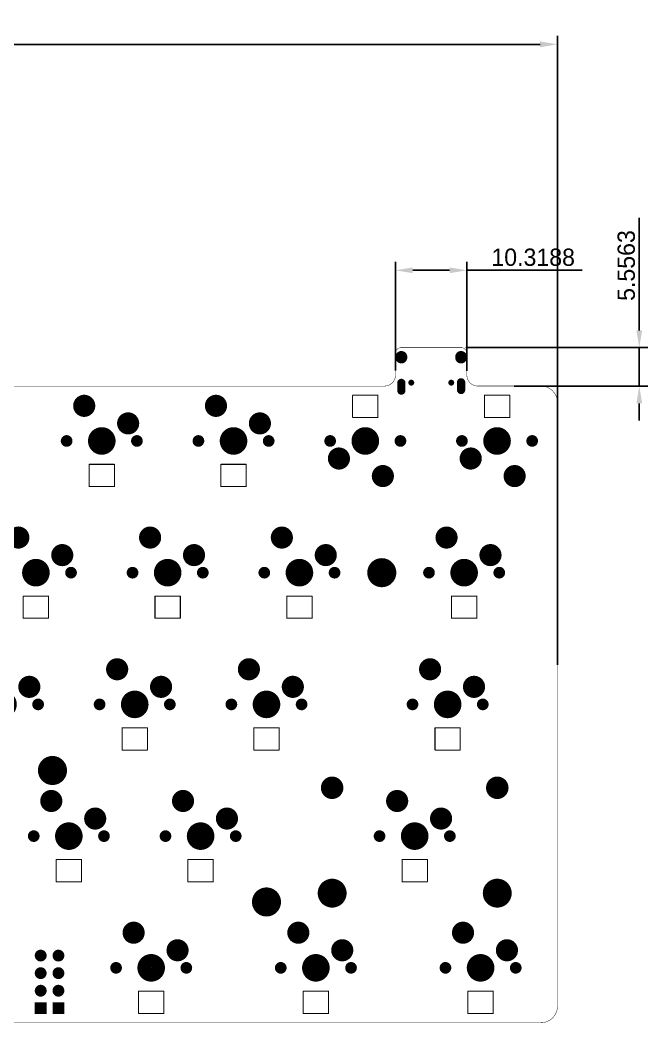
# Model space of a CAD drawing. Extents: x 590 to 906, y 793 to 938.
# Drawn here: x 815.4 to 906.1, y 793.4 to 938.5 of the extents above; entities that cross this region are included whole.
import ezdxf

# ---------------------------------------------------------------- set-up
doc = ezdxf.new("R2010")
doc.units = 0
doc.header["$MEASUREMENT"] = 0
doc.layers.get('0').update_dxf_attribs({"linetype": 'CONTINUOUS'})
doc.layers.get('Defpoints').update_dxf_attribs({"linetype": 'CONTINUOUS'})
for name, color, linetype in [('BOTTOMSOLDER', 6, 'CONTINUOUS'), ('KEEPOUTLAYER', 6, 'CONTINUOUS'), ('PADHOLELAYER', 156, 'CONTINUOUS')]:
    doc.layers.add(name, color=color, linetype=linetype)
doc.dimstyles.new('ISO-25', dxfattribs={"dimtxt": 2.5, "dimasz": 2.5, "dimexe": 1.25, "dimexo": 0.625, "dimtad": 1, "dimdec": 4, "dimdsep": 46, "dimtxsty": 'Standard', "dimcen": 2.5, "dimadec": 0, "dimazin": 0, "dimtfac": 1, "dimtdec": 4, "dimtmove": 2, "dimatfit": 3, "dimfxl": 1, "dimtolj": 1, "dimarcsym": 0})

# ---------------------------------------------------------------- blocks, each defined once
blk = doc.blocks.new('TYPE_C_2_33')
at = {"layer": 'BOTTOMSOLDER'}
for points, const_width in [([(-4.32, 1.6), (-4.32, 1.5)], 1.7), ([(4.32, 1.6), (4.32, 1.5)], 1.7), ([(-4.32, -2.17), (-4.32, -3.27)], 1.2), ([(4.32, -2.08), (4.32, -3.18)], 1.2)]:
    blk.add_lwpolyline(points, dxfattribs=dict(at, const_width=const_width))
for points, const_width in [([(-4.74, 1.6, 1), (-3.89, 1.6, 1)], 0.852), ([(-4.74, 1.5, 1), (-3.89, 1.5, 1)], 0.852), ([(3.89, 1.6, 1), (4.74, 1.6, 1)], 0.852), ([(3.89, 1.5, 1), (4.74, 1.5, 1)], 0.852), ([(-4.62, -2.17, 1), (-4.02, -2.17, 1)], 0.602), ([(-4.62, -3.27, 1), (-4.02, -3.27, 1)], 0.602), ([(-3.1, -2.13, 1), (-2.67, -2.13, 1)], 0.427), ([(2.68, -2.13, 1), (3.11, -2.13, 1)], 0.427), ([(4.02, -2.08, 1), (4.62, -2.08, 1)], 0.602), ([(4.02, -3.18, 1), (4.62, -3.18, 1)], 0.602)]:
    blk.add_lwpolyline(points, format="xyb", close=True, dxfattribs=dict(at, const_width=const_width))
at = {"layer": 'PADHOLELAYER'}
for points, const_width in [([(-4.54, 1.33), (-4.54, 1.78, -1), (-4.09, 1.78), (-4.09, 1.33, -1)], 0.15), ([(4.09, 1.33), (4.09, 1.78, -1), (4.54, 1.78), (4.54, 1.33, -1)], 0.15), ([(-4.54, -3.19), (-4.54, -2.24, -1), (-4.09, -2.24), (-4.09, -3.19, -1)], 0.15), ([(-3.05, -2.13, 1), (-2.72, -2.13, 1)], 0.325), ([(2.73, -2.13, 1), (3.06, -2.13, 1)], 0.325), ([(4.09, -3.1), (4.09, -2.15, -1), (4.54, -2.15), (4.54, -3.1, -1)], 0.15)]:
    blk.add_lwpolyline(points, format="xyb", close=True, dxfattribs=dict(at, const_width=const_width))
blk = doc.blocks.new('____45')
at = {"layer": 'BOTTOMSOLDER'}
for points, const_width in [([(-3.34, 5.08, 1), (-1.74, 5.08, 1)], 1.6), ([(3.01, 2.54, 1), (4.61, 2.54, 1)], 1.6), ([(-1, 0, 1), (1, 0, 1)], 1.99), ([(-5.5, 0, 1), (-4.66, 0, 1)], 0.85), ([(4.66, 0, 1), (5.5, 0, 1)], 0.85)]:
    blk.add_lwpolyline(points, format="xyb", close=True, dxfattribs=dict(at, const_width=const_width))
at = {"layer": 'PADHOLELAYER'}
for points, const_width in [([(-3.29, 5.08, 1), (-1.79, 5.08, 1)], 1.5), ([(3.06, 2.54, 1), (4.56, 2.54, 1)], 1.5), ([(-1, 0, 1), (1, 0, 1)], 1.99), ([(-5.5, 0, 1), (-4.66, 0, 1)], 0.85), ([(4.66, 0, 1), (5.5, 0, 1)], 0.85)]:
    blk.add_lwpolyline(points, format="xyb", close=True, dxfattribs=dict(at, const_width=const_width))
blk = doc.blocks.new('____46')
at = {"layer": 'BOTTOMSOLDER'}
for points, const_width in [([(-3.34, 5.08, 1), (-1.74, 5.08, 1)], 1.6), ([(3.01, 2.54, 1), (4.61, 2.54, 1)], 1.6), ([(-1, 0, 1), (1, 0, 1)], 1.99), ([(-5.5, 0, 1), (-4.66, 0, 1)], 0.85), ([(4.66, 0, 1), (5.5, 0, 1)], 0.85)]:
    blk.add_lwpolyline(points, format="xyb", close=True, dxfattribs=dict(at, const_width=const_width))
at = {"layer": 'PADHOLELAYER'}
for points, const_width in [([(-3.29, 5.08, 1), (-1.79, 5.08, 1)], 1.5), ([(3.06, 2.54, 1), (4.56, 2.54, 1)], 1.5), ([(-1, 0, 1), (1, 0, 1)], 1.99), ([(-5.5, 0, 1), (-4.66, 0, 1)], 0.85), ([(4.66, 0, 1), (5.5, 0, 1)], 0.85)]:
    blk.add_lwpolyline(points, format="xyb", close=True, dxfattribs=dict(at, const_width=const_width))
blk = doc.blocks.new('____47')
at = {"layer": 'BOTTOMSOLDER'}
for points, const_width in [([(-3.34, 5.08, 1), (-1.74, 5.08, 1)], 1.6), ([(3.01, 2.54, 1), (4.61, 2.54, 1)], 1.6), ([(-1, 0, 1), (1, 0, 1)], 1.99), ([(-5.5, 0, 1), (-4.66, 0, 1)], 0.85), ([(4.66, 0, 1), (5.5, 0, 1)], 0.85)]:
    blk.add_lwpolyline(points, format="xyb", close=True, dxfattribs=dict(at, const_width=const_width))
at = {"layer": 'PADHOLELAYER'}
for points, const_width in [([(-3.29, 5.08, 1), (-1.79, 5.08, 1)], 1.5), ([(3.06, 2.54, 1), (4.56, 2.54, 1)], 1.5), ([(-1, 0, 1), (1, 0, 1)], 1.99), ([(-5.5, 0, 1), (-4.66, 0, 1)], 0.85), ([(4.66, 0, 1), (5.5, 0, 1)], 0.85)]:
    blk.add_lwpolyline(points, format="xyb", close=True, dxfattribs=dict(at, const_width=const_width))
blk = doc.blocks.new('____58')
at = {"layer": 'BOTTOMSOLDER'}
for points, const_width in [([(-3.34, 5.08, 1), (-1.74, 5.08, 1)], 1.6), ([(3.01, 2.54, 1), (4.61, 2.54, 1)], 1.6), ([(-1, 0, 1), (1, 0, 1)], 1.99), ([(-5.5, 0, 1), (-4.66, 0, 1)], 0.85), ([(4.66, 0, 1), (5.5, 0, 1)], 0.85)]:
    blk.add_lwpolyline(points, format="xyb", close=True, dxfattribs=dict(at, const_width=const_width))
at = {"layer": 'PADHOLELAYER'}
for points, const_width in [([(-3.29, 5.08, 1), (-1.79, 5.08, 1)], 1.5), ([(3.06, 2.54, 1), (4.56, 2.54, 1)], 1.5), ([(-1, 0, 1), (1, 0, 1)], 1.99), ([(-5.5, 0, 1), (-4.66, 0, 1)], 0.85), ([(4.66, 0, 1), (5.5, 0, 1)], 0.85)]:
    blk.add_lwpolyline(points, format="xyb", close=True, dxfattribs=dict(at, const_width=const_width))
blk = doc.blocks.new('____61')
at = {"layer": 'BOTTOMSOLDER'}
for points, const_width in [([(-3.34, 5.08, 1), (-1.74, 5.08, 1)], 1.6), ([(3.01, 2.54, 1), (4.61, 2.54, 1)], 1.6), ([(-1, 0, 1), (1, 0, 1)], 1.99), ([(-5.5, 0, 1), (-4.66, 0, 1)], 0.85), ([(4.66, 0, 1), (5.5, 0, 1)], 0.85)]:
    blk.add_lwpolyline(points, format="xyb", close=True, dxfattribs=dict(at, const_width=const_width))
at = {"layer": 'PADHOLELAYER'}
for points, const_width in [([(-3.29, 5.08, 1), (-1.79, 5.08, 1)], 1.5), ([(3.06, 2.54, 1), (4.56, 2.54, 1)], 1.5), ([(-1, 0, 1), (1, 0, 1)], 1.99), ([(-5.5, 0, 1), (-4.66, 0, 1)], 0.85), ([(4.66, 0, 1), (5.5, 0, 1)], 0.85)]:
    blk.add_lwpolyline(points, format="xyb", close=True, dxfattribs=dict(at, const_width=const_width))
blk = doc.blocks.new('____64')
at = {"layer": 'BOTTOMSOLDER'}
for points, const_width in [([(-3.34, 5.08, 1), (-1.74, 5.08, 1)], 1.6), ([(3.01, 2.54, 1), (4.61, 2.54, 1)], 1.6), ([(-1, 0, 1), (1, 0, 1)], 1.99), ([(-5.5, 0, 1), (-4.66, 0, 1)], 0.85), ([(4.66, 0, 1), (5.5, 0, 1)], 0.85)]:
    blk.add_lwpolyline(points, format="xyb", close=True, dxfattribs=dict(at, const_width=const_width))
at = {"layer": 'PADHOLELAYER'}
for points, const_width in [([(-3.29, 5.08, 1), (-1.79, 5.08, 1)], 1.5), ([(3.06, 2.54, 1), (4.56, 2.54, 1)], 1.5), ([(-1, 0, 1), (1, 0, 1)], 1.99), ([(-5.5, 0, 1), (-4.66, 0, 1)], 0.85), ([(4.66, 0, 1), (5.5, 0, 1)], 0.85)]:
    blk.add_lwpolyline(points, format="xyb", close=True, dxfattribs=dict(at, const_width=const_width))
blk = doc.blocks.new('____67')
at = {"layer": 'BOTTOMSOLDER'}
for points, const_width in [([(-3.34, 5.08, 1), (-1.74, 5.08, 1)], 1.6), ([(3.01, 2.54, 1), (4.61, 2.54, 1)], 1.6), ([(-1, 0, 1), (1, 0, 1)], 1.99), ([(-5.5, 0, 1), (-4.66, 0, 1)], 0.85), ([(4.66, 0, 1), (5.5, 0, 1)], 0.85)]:
    blk.add_lwpolyline(points, format="xyb", close=True, dxfattribs=dict(at, const_width=const_width))
at = {"layer": 'PADHOLELAYER'}
for points, const_width in [([(-3.29, 5.08, 1), (-1.79, 5.08, 1)], 1.5), ([(3.06, 2.54, 1), (4.56, 2.54, 1)], 1.5), ([(-1, 0, 1), (1, 0, 1)], 1.99), ([(-5.5, 0, 1), (-4.66, 0, 1)], 0.85), ([(4.66, 0, 1), (5.5, 0, 1)], 0.85)]:
    blk.add_lwpolyline(points, format="xyb", close=True, dxfattribs=dict(at, const_width=const_width))
blk = doc.blocks.new('____68')
at = {"layer": 'BOTTOMSOLDER'}
for points, const_width in [([(-3.34, 5.08, 1), (-1.74, 5.08, 1)], 1.6), ([(3.01, 2.54, 1), (4.61, 2.54, 1)], 1.6), ([(-1, 0, 1), (1, 0, 1)], 1.99), ([(-5.5, 0, 1), (-4.66, 0, 1)], 0.85), ([(4.66, 0, 1), (5.5, 0, 1)], 0.85)]:
    blk.add_lwpolyline(points, format="xyb", close=True, dxfattribs=dict(at, const_width=const_width))
at = {"layer": 'PADHOLELAYER'}
for points, const_width in [([(-3.29, 5.08, 1), (-1.79, 5.08, 1)], 1.5), ([(3.06, 2.54, 1), (4.56, 2.54, 1)], 1.5), ([(-1, 0, 1), (1, 0, 1)], 1.99), ([(-5.5, 0, 1), (-4.66, 0, 1)], 0.85), ([(4.66, 0, 1), (5.5, 0, 1)], 0.85)]:
    blk.add_lwpolyline(points, format="xyb", close=True, dxfattribs=dict(at, const_width=const_width))
blk = doc.blocks.new('____76')
at = {"layer": 'BOTTOMSOLDER'}
for points, const_width in [([(-3.34, 5.08, 1), (-1.74, 5.08, 1)], 1.6), ([(3.01, 2.54, 1), (4.61, 2.54, 1)], 1.6), ([(-1, 0, 1), (1, 0, 1)], 1.99), ([(-5.5, 0, 1), (-4.66, 0, 1)], 0.85), ([(4.66, 0, 1), (5.5, 0, 1)], 0.85)]:
    blk.add_lwpolyline(points, format="xyb", close=True, dxfattribs=dict(at, const_width=const_width))
at = {"layer": 'PADHOLELAYER'}
for points, const_width in [([(-3.29, 5.08, 1), (-1.79, 5.08, 1)], 1.5), ([(3.06, 2.54, 1), (4.56, 2.54, 1)], 1.5), ([(-1, 0, 1), (1, 0, 1)], 1.99), ([(-5.5, 0, 1), (-4.66, 0, 1)], 0.85), ([(4.66, 0, 1), (5.5, 0, 1)], 0.85)]:
    blk.add_lwpolyline(points, format="xyb", close=True, dxfattribs=dict(at, const_width=const_width))
blk = doc.blocks.new('____77')
at = {"layer": 'BOTTOMSOLDER'}
for points, const_width in [([(-3.34, 5.08, 1), (-1.74, 5.08, 1)], 1.6), ([(3.01, 2.54, 1), (4.61, 2.54, 1)], 1.6), ([(-1, 0, 1), (1, 0, 1)], 1.99), ([(-5.5, 0, 1), (-4.66, 0, 1)], 0.85), ([(4.66, 0, 1), (5.5, 0, 1)], 0.85)]:
    blk.add_lwpolyline(points, format="xyb", close=True, dxfattribs=dict(at, const_width=const_width))
at = {"layer": 'PADHOLELAYER'}
for points, const_width in [([(-3.29, 5.08, 1), (-1.79, 5.08, 1)], 1.5), ([(3.06, 2.54, 1), (4.56, 2.54, 1)], 1.5), ([(-1, 0, 1), (1, 0, 1)], 1.99), ([(-5.5, 0, 1), (-4.66, 0, 1)], 0.85), ([(4.66, 0, 1), (5.5, 0, 1)], 0.85)]:
    blk.add_lwpolyline(points, format="xyb", close=True, dxfattribs=dict(at, const_width=const_width))
blk = doc.blocks.new('____79')
at = {"layer": 'BOTTOMSOLDER'}
for points, const_width in [([(-3.34, 5.08, 1), (-1.74, 5.08, 1)], 1.6), ([(3.01, 2.54, 1), (4.61, 2.54, 1)], 1.6), ([(-1, 0, 1), (1, 0, 1)], 1.99), ([(-5.5, 0, 1), (-4.66, 0, 1)], 0.85), ([(4.66, 0, 1), (5.5, 0, 1)], 0.85)]:
    blk.add_lwpolyline(points, format="xyb", close=True, dxfattribs=dict(at, const_width=const_width))
at = {"layer": 'PADHOLELAYER'}
for points, const_width in [([(-3.29, 5.08, 1), (-1.79, 5.08, 1)], 1.5), ([(3.06, 2.54, 1), (4.56, 2.54, 1)], 1.5), ([(-1, 0, 1), (1, 0, 1)], 1.99), ([(-5.5, 0, 1), (-4.66, 0, 1)], 0.85), ([(4.66, 0, 1), (5.5, 0, 1)], 0.85)]:
    blk.add_lwpolyline(points, format="xyb", close=True, dxfattribs=dict(at, const_width=const_width))
blk = doc.blocks.new('____81')
at = {"layer": 'BOTTOMSOLDER'}
for points, const_width in [([(-3.34, 5.08, 1), (-1.74, 5.08, 1)], 1.6), ([(3.01, 2.54, 1), (4.61, 2.54, 1)], 1.6), ([(-1, 0, 1), (1, 0, 1)], 1.99), ([(-5.5, 0, 1), (-4.66, 0, 1)], 0.85), ([(4.66, 0, 1), (5.5, 0, 1)], 0.85)]:
    blk.add_lwpolyline(points, format="xyb", close=True, dxfattribs=dict(at, const_width=const_width))
at = {"layer": 'PADHOLELAYER'}
for points, const_width in [([(-3.29, 5.08, 1), (-1.79, 5.08, 1)], 1.5), ([(3.06, 2.54, 1), (4.56, 2.54, 1)], 1.5), ([(-1, 0, 1), (1, 0, 1)], 1.99), ([(-5.5, 0, 1), (-4.66, 0, 1)], 0.85), ([(4.66, 0, 1), (5.5, 0, 1)], 0.85)]:
    blk.add_lwpolyline(points, format="xyb", close=True, dxfattribs=dict(at, const_width=const_width))
blk = doc.blocks.new('____88')
at = {"layer": 'BOTTOMSOLDER'}
for points, const_width in [([(-3.34, 5.08, 1), (-1.74, 5.08, 1)], 1.6), ([(3.01, 2.54, 1), (4.61, 2.54, 1)], 1.6), ([(-1, 0, 1), (1, 0, 1)], 1.99), ([(-5.5, 0, 1), (-4.66, 0, 1)], 0.85), ([(4.66, 0, 1), (5.5, 0, 1)], 0.85)]:
    blk.add_lwpolyline(points, format="xyb", close=True, dxfattribs=dict(at, const_width=const_width))
at = {"layer": 'PADHOLELAYER'}
for points, const_width in [([(-3.29, 5.08, 1), (-1.79, 5.08, 1)], 1.5), ([(3.06, 2.54, 1), (4.56, 2.54, 1)], 1.5), ([(-1, 0, 1), (1, 0, 1)], 1.99), ([(-5.5, 0, 1), (-4.66, 0, 1)], 0.85), ([(4.66, 0, 1), (5.5, 0, 1)], 0.85)]:
    blk.add_lwpolyline(points, format="xyb", close=True, dxfattribs=dict(at, const_width=const_width))
blk = doc.blocks.new('____95')
at = {"layer": 'BOTTOMSOLDER'}
for points, const_width in [([(-3.34, 5.08, 1), (-1.74, 5.08, 1)], 1.6), ([(3.01, 2.54, 1), (4.61, 2.54, 1)], 1.6), ([(-1, 0, 1), (1, 0, 1)], 1.99), ([(-5.5, 0, 1), (-4.66, 0, 1)], 0.85), ([(4.66, 0, 1), (5.5, 0, 1)], 0.85)]:
    blk.add_lwpolyline(points, format="xyb", close=True, dxfattribs=dict(at, const_width=const_width))
at = {"layer": 'PADHOLELAYER'}
for points, const_width in [([(-3.29, 5.08, 1), (-1.79, 5.08, 1)], 1.5), ([(3.06, 2.54, 1), (4.56, 2.54, 1)], 1.5), ([(-1, 0, 1), (1, 0, 1)], 1.99), ([(-5.5, 0, 1), (-4.66, 0, 1)], 0.85), ([(4.66, 0, 1), (5.5, 0, 1)], 0.85)]:
    blk.add_lwpolyline(points, format="xyb", close=True, dxfattribs=dict(at, const_width=const_width))
blk = doc.blocks.new('____96')
at = {"layer": 'BOTTOMSOLDER'}
for points, const_width in [([(-3.34, 5.08, 1), (-1.74, 5.08, 1)], 1.6), ([(3.01, 2.54, 1), (4.61, 2.54, 1)], 1.6), ([(-1, 0, 1), (1, 0, 1)], 1.99), ([(-5.5, 0, 1), (-4.66, 0, 1)], 0.85), ([(4.66, 0, 1), (5.5, 0, 1)], 0.85)]:
    blk.add_lwpolyline(points, format="xyb", close=True, dxfattribs=dict(at, const_width=const_width))
at = {"layer": 'PADHOLELAYER'}
for points, const_width in [([(-3.29, 5.08, 1), (-1.79, 5.08, 1)], 1.5), ([(3.06, 2.54, 1), (4.56, 2.54, 1)], 1.5), ([(-1, 0, 1), (1, 0, 1)], 1.99), ([(-5.5, 0, 1), (-4.66, 0, 1)], 0.85), ([(4.66, 0, 1), (5.5, 0, 1)], 0.85)]:
    blk.add_lwpolyline(points, format="xyb", close=True, dxfattribs=dict(at, const_width=const_width))
blk = doc.blocks.new('____101')
at = {"layer": 'BOTTOMSOLDER'}
for points, const_width in [([(-3.34, 5.08, 1), (-1.74, 5.08, 1)], 1.6), ([(3.01, 2.54, 1), (4.61, 2.54, 1)], 1.6), ([(-1, 0, 1), (1, 0, 1)], 1.99), ([(-5.5, 0, 1), (-4.66, 0, 1)], 0.85), ([(4.66, 0, 1), (5.5, 0, 1)], 0.85)]:
    blk.add_lwpolyline(points, format="xyb", close=True, dxfattribs=dict(at, const_width=const_width))
at = {"layer": 'PADHOLELAYER'}
for points, const_width in [([(-3.29, 5.08, 1), (-1.79, 5.08, 1)], 1.5), ([(3.06, 2.54, 1), (4.56, 2.54, 1)], 1.5), ([(-1, 0, 1), (1, 0, 1)], 1.99), ([(-5.5, 0, 1), (-4.66, 0, 1)], 0.85), ([(4.66, 0, 1), (5.5, 0, 1)], 0.85)]:
    blk.add_lwpolyline(points, format="xyb", close=True, dxfattribs=dict(at, const_width=const_width))
blk = doc.blocks.new('____102')
at = {"layer": 'BOTTOMSOLDER'}
for points, const_width in [([(-3.34, 5.08, 1), (-1.74, 5.08, 1)], 1.6), ([(3.01, 2.54, 1), (4.61, 2.54, 1)], 1.6), ([(-1, 0, 1), (1, 0, 1)], 1.99), ([(-5.5, 0, 1), (-4.66, 0, 1)], 0.85), ([(4.66, 0, 1), (5.5, 0, 1)], 0.85)]:
    blk.add_lwpolyline(points, format="xyb", close=True, dxfattribs=dict(at, const_width=const_width))
at = {"layer": 'PADHOLELAYER'}
for points, const_width in [([(-3.29, 5.08, 1), (-1.79, 5.08, 1)], 1.5), ([(3.06, 2.54, 1), (4.56, 2.54, 1)], 1.5), ([(-1, 0, 1), (1, 0, 1)], 1.99), ([(-5.5, 0, 1), (-4.66, 0, 1)], 0.85), ([(4.66, 0, 1), (5.5, 0, 1)], 0.85)]:
    blk.add_lwpolyline(points, format="xyb", close=True, dxfattribs=dict(at, const_width=const_width))
blk = doc.blocks.new('____104')
at = {"layer": 'BOTTOMSOLDER'}
for points, const_width in [([(-3.34, 5.08, 1), (-1.74, 5.08, 1)], 1.6), ([(3.01, 2.54, 1), (4.61, 2.54, 1)], 1.6), ([(-1, 0, 1), (1, 0, 1)], 1.99), ([(-5.5, 0, 1), (-4.66, 0, 1)], 0.85), ([(4.66, 0, 1), (5.5, 0, 1)], 0.85)]:
    blk.add_lwpolyline(points, format="xyb", close=True, dxfattribs=dict(at, const_width=const_width))
at = {"layer": 'PADHOLELAYER'}
for points, const_width in [([(-3.29, 5.08, 1), (-1.79, 5.08, 1)], 1.5), ([(3.06, 2.54, 1), (4.56, 2.54, 1)], 1.5), ([(-1, 0, 1), (1, 0, 1)], 1.99), ([(-5.5, 0, 1), (-4.66, 0, 1)], 0.85), ([(4.66, 0, 1), (5.5, 0, 1)], 0.85)]:
    blk.add_lwpolyline(points, format="xyb", close=True, dxfattribs=dict(at, const_width=const_width))
blk = doc.blocks.new('2X____174')
at = {"layer": 'BOTTOMSOLDER'}
for points, const_width in [([(-12.75, 6.99, 1), (-11.13, 6.99, 1)], 1.63), ([(11.13, 6.99, 1), (12.75, 6.99, 1)], 1.63), ([(-12.98, -8.25, 1), (-10.89, -8.25, 1)], 2.09), ([(10.89, -8.25, 1), (12.98, -8.25, 1)], 2.09)]:
    blk.add_lwpolyline(points, format="xyb", close=True, dxfattribs=dict(at, const_width=const_width))
at = {"layer": 'PADHOLELAYER'}
for points, const_width in [([(-12.7, 6.99, 1), (-11.18, 6.99, 1)], 1.52), ([(11.18, 6.99, 1), (12.7, 6.99, 1)], 1.52), ([(-12.93, -8.25, 1), (-10.94, -8.25, 1)], 1.99), ([(10.94, -8.25, 1), (12.93, -8.25, 1)], 1.99)]:
    blk.add_lwpolyline(points, format="xyb", close=True, dxfattribs=dict(at, const_width=const_width))
blk = doc.blocks.new('6028RGB_179')
at = {"layer": 'KEEPOUTLAYER', "const_width": 0.15}
for points in [[(-1.83, 1.62), (1.83, 1.62)], [(-1.83, -1.6), (-1.83, 1.62)], [(1.83, -1.6), (1.83, 1.62)], [(-1.83, -1.6), (1.83, -1.6)]]:
    blk.add_lwpolyline(points, dxfattribs=at)
at = {"layer": 'KEEPOUTLAYER', "const_width": 0.075}
for points in [[(-1.86, 1.62, 1), (-1.79, 1.62, 1)], [(-1.86, 1.62, 1), (-1.79, 1.62, 1)], [(1.79, 1.62, 1), (1.86, 1.62, 1)], [(1.79, 1.62, 1), (1.86, 1.62, 1)], [(-1.86, -1.6, 1), (-1.79, -1.6, 1)], [(-1.86, -1.6, 1), (-1.79, -1.6, 1)], [(1.79, -1.6, 1), (1.86, -1.6, 1)], [(1.79, -1.6, 1), (1.86, -1.6, 1)]]:
    blk.add_lwpolyline(points, format="xyb", close=True, dxfattribs=at)
blk = doc.blocks.new('6028RGB_180')
at = {"layer": 'KEEPOUTLAYER', "const_width": 0.15}
for points in [[(-1.83, -1.6), (-1.83, 1.62)], [(-1.83, 1.62), (1.83, 1.62)], [(1.83, -1.6), (1.83, 1.62)], [(-1.83, -1.6), (1.83, -1.6)]]:
    blk.add_lwpolyline(points, dxfattribs=at)
at = {"layer": 'KEEPOUTLAYER', "const_width": 0.075}
for points in [[(-1.86, 1.62, 1), (-1.79, 1.62, 1)], [(-1.86, 1.62, 1), (-1.79, 1.62, 1)], [(1.79, 1.62, 1), (1.86, 1.62, 1)], [(1.79, 1.62, 1), (1.86, 1.62, 1)], [(-1.86, -1.6, 1), (-1.79, -1.6, 1)], [(-1.86, -1.6, 1), (-1.79, -1.6, 1)], [(1.79, -1.6, 1), (1.86, -1.6, 1)], [(1.79, -1.6, 1), (1.86, -1.6, 1)]]:
    blk.add_lwpolyline(points, format="xyb", close=True, dxfattribs=at)
blk = doc.blocks.new('6028RGB_181')
at = {"layer": 'KEEPOUTLAYER', "const_width": 0.15}
for points in [[(-1.83, 1.62), (1.83, 1.62)], [(-1.83, -1.6), (-1.83, 1.62)], [(1.83, -1.6), (1.83, 1.62)], [(-1.83, -1.6), (1.83, -1.6)]]:
    blk.add_lwpolyline(points, dxfattribs=at)
at = {"layer": 'KEEPOUTLAYER', "const_width": 0.075}
for points in [[(-1.86, 1.62, 1), (-1.79, 1.62, 1)], [(-1.86, 1.62, 1), (-1.79, 1.62, 1)], [(1.79, 1.62, 1), (1.86, 1.62, 1)], [(1.79, 1.62, 1), (1.86, 1.62, 1)], [(-1.86, -1.6, 1), (-1.79, -1.6, 1)], [(-1.86, -1.6, 1), (-1.79, -1.6, 1)], [(1.79, -1.6, 1), (1.86, -1.6, 1)], [(1.79, -1.6, 1), (1.86, -1.6, 1)]]:
    blk.add_lwpolyline(points, format="xyb", close=True, dxfattribs=at)
blk = doc.blocks.new('6028RGB_182')
at = {"layer": 'KEEPOUTLAYER', "const_width": 0.15}
for points in [[(-1.83, -1.6), (-1.83, 1.62)], [(-1.83, 1.62), (1.83, 1.62)], [(1.83, -1.6), (1.83, 1.62)], [(-1.83, -1.6), (1.83, -1.6)]]:
    blk.add_lwpolyline(points, dxfattribs=at)
at = {"layer": 'KEEPOUTLAYER', "const_width": 0.075}
for points in [[(-1.86, 1.62, 1), (-1.79, 1.62, 1)], [(-1.86, 1.62, 1), (-1.79, 1.62, 1)], [(1.79, 1.62, 1), (1.86, 1.62, 1)], [(1.79, 1.62, 1), (1.86, 1.62, 1)], [(-1.86, -1.6, 1), (-1.79, -1.6, 1)], [(-1.86, -1.6, 1), (-1.79, -1.6, 1)], [(1.79, -1.6, 1), (1.86, -1.6, 1)], [(1.79, -1.6, 1), (1.86, -1.6, 1)]]:
    blk.add_lwpolyline(points, format="xyb", close=True, dxfattribs=at)
blk = doc.blocks.new('6028RGB_183')
at = {"layer": 'KEEPOUTLAYER', "const_width": 0.15}
for points in [[(-1.83, 1.62), (1.83, 1.62)], [(-1.83, -1.6), (-1.83, 1.62)], [(1.83, -1.6), (1.83, 1.62)], [(-1.83, -1.6), (1.83, -1.6)]]:
    blk.add_lwpolyline(points, dxfattribs=at)
at = {"layer": 'KEEPOUTLAYER', "const_width": 0.075}
for points in [[(-1.86, 1.62, 1), (-1.79, 1.62, 1)], [(-1.86, 1.62, 1), (-1.79, 1.62, 1)], [(1.79, 1.62, 1), (1.86, 1.62, 1)], [(1.79, 1.62, 1), (1.86, 1.62, 1)], [(-1.86, -1.6, 1), (-1.79, -1.6, 1)], [(-1.86, -1.6, 1), (-1.79, -1.6, 1)], [(1.79, -1.6, 1), (1.86, -1.6, 1)], [(1.79, -1.6, 1), (1.86, -1.6, 1)]]:
    blk.add_lwpolyline(points, format="xyb", close=True, dxfattribs=at)
blk = doc.blocks.new('6028RGB_189')
at = {"layer": 'KEEPOUTLAYER', "const_width": 0.15}
for points in [[(-1.83, 1.62), (1.83, 1.62)], [(-1.83, -1.6), (-1.83, 1.62)], [(1.83, -1.6), (1.83, 1.62)], [(-1.83, -1.6), (1.83, -1.6)]]:
    blk.add_lwpolyline(points, dxfattribs=at)
at = {"layer": 'KEEPOUTLAYER', "const_width": 0.075}
for points in [[(-1.86, 1.62, 1), (-1.79, 1.62, 1)], [(-1.86, 1.62, 1), (-1.79, 1.62, 1)], [(1.79, 1.62, 1), (1.86, 1.62, 1)], [(1.79, 1.62, 1), (1.86, 1.62, 1)], [(-1.86, -1.6, 1), (-1.79, -1.6, 1)], [(-1.86, -1.6, 1), (-1.79, -1.6, 1)], [(1.79, -1.6, 1), (1.86, -1.6, 1)], [(1.79, -1.6, 1), (1.86, -1.6, 1)]]:
    blk.add_lwpolyline(points, format="xyb", close=True, dxfattribs=at)
blk = doc.blocks.new('6028RGB_190')
at = {"layer": 'KEEPOUTLAYER', "const_width": 0.15}
for points in [[(-1.83, -1.6), (-1.83, 1.62)], [(-1.83, 1.62), (1.83, 1.62)], [(1.83, -1.6), (1.83, 1.62)], [(-1.83, -1.6), (1.83, -1.6)]]:
    blk.add_lwpolyline(points, dxfattribs=at)
at = {"layer": 'KEEPOUTLAYER', "const_width": 0.075}
for points in [[(-1.86, 1.62, 1), (-1.79, 1.62, 1)], [(-1.86, 1.62, 1), (-1.79, 1.62, 1)], [(1.79, 1.62, 1), (1.86, 1.62, 1)], [(1.79, 1.62, 1), (1.86, 1.62, 1)], [(-1.86, -1.6, 1), (-1.79, -1.6, 1)], [(-1.86, -1.6, 1), (-1.79, -1.6, 1)], [(1.79, -1.6, 1), (1.86, -1.6, 1)], [(1.79, -1.6, 1), (1.86, -1.6, 1)]]:
    blk.add_lwpolyline(points, format="xyb", close=True, dxfattribs=at)
blk = doc.blocks.new('6028RGB_191')
at = {"layer": 'KEEPOUTLAYER', "const_width": 0.15}
for points in [[(-1.83, 1.62), (1.83, 1.62)], [(-1.83, -1.6), (-1.83, 1.62)], [(1.83, -1.6), (1.83, 1.62)], [(-1.83, -1.6), (1.83, -1.6)]]:
    blk.add_lwpolyline(points, dxfattribs=at)
at = {"layer": 'KEEPOUTLAYER', "const_width": 0.075}
for points in [[(-1.86, 1.62, 1), (-1.79, 1.62, 1)], [(-1.86, 1.62, 1), (-1.79, 1.62, 1)], [(1.79, 1.62, 1), (1.86, 1.62, 1)], [(1.79, 1.62, 1), (1.86, 1.62, 1)], [(-1.86, -1.6, 1), (-1.79, -1.6, 1)], [(-1.86, -1.6, 1), (-1.79, -1.6, 1)], [(1.79, -1.6, 1), (1.86, -1.6, 1)], [(1.79, -1.6, 1), (1.86, -1.6, 1)]]:
    blk.add_lwpolyline(points, format="xyb", close=True, dxfattribs=at)
blk = doc.blocks.new('6028RGB_192')
at = {"layer": 'KEEPOUTLAYER', "const_width": 0.15}
for points in [[(-1.83, -1.6), (-1.83, 1.62)], [(-1.83, 1.62), (1.83, 1.62)], [(1.83, -1.6), (1.83, 1.62)], [(-1.83, -1.6), (1.83, -1.6)]]:
    blk.add_lwpolyline(points, dxfattribs=at)
at = {"layer": 'KEEPOUTLAYER', "const_width": 0.075}
for points in [[(-1.86, 1.62, 1), (-1.79, 1.62, 1)], [(-1.86, 1.62, 1), (-1.79, 1.62, 1)], [(1.79, 1.62, 1), (1.86, 1.62, 1)], [(1.79, 1.62, 1), (1.86, 1.62, 1)], [(-1.86, -1.6, 1), (-1.79, -1.6, 1)], [(-1.86, -1.6, 1), (-1.79, -1.6, 1)], [(1.79, -1.6, 1), (1.86, -1.6, 1)], [(1.79, -1.6, 1), (1.86, -1.6, 1)]]:
    blk.add_lwpolyline(points, format="xyb", close=True, dxfattribs=at)
blk = doc.blocks.new('6028RGB_214')
at = {"layer": 'KEEPOUTLAYER', "const_width": 0.15}
for points in [[(-1.83, 1.62), (1.83, 1.62)], [(-1.83, -1.6), (-1.83, 1.62)], [(1.83, -1.6), (1.83, 1.62)], [(-1.83, -1.6), (1.83, -1.6)]]:
    blk.add_lwpolyline(points, dxfattribs=at)
at = {"layer": 'KEEPOUTLAYER', "const_width": 0.075}
for points in [[(-1.86, 1.62, 1), (-1.79, 1.62, 1)], [(-1.86, 1.62, 1), (-1.79, 1.62, 1)], [(1.79, 1.62, 1), (1.86, 1.62, 1)], [(1.79, 1.62, 1), (1.86, 1.62, 1)], [(-1.86, -1.6, 1), (-1.79, -1.6, 1)], [(-1.86, -1.6, 1), (-1.79, -1.6, 1)], [(1.79, -1.6, 1), (1.86, -1.6, 1)], [(1.79, -1.6, 1), (1.86, -1.6, 1)]]:
    blk.add_lwpolyline(points, format="xyb", close=True, dxfattribs=at)
blk = doc.blocks.new('6028RGB_215')
at = {"layer": 'KEEPOUTLAYER', "const_width": 0.15}
for points in [[(-1.83, -1.6), (-1.83, 1.62)], [(-1.83, 1.62), (1.83, 1.62)], [(1.83, -1.6), (1.83, 1.62)], [(-1.83, -1.6), (1.83, -1.6)]]:
    blk.add_lwpolyline(points, dxfattribs=at)
at = {"layer": 'KEEPOUTLAYER', "const_width": 0.075}
for points in [[(-1.86, 1.62, 1), (-1.79, 1.62, 1)], [(-1.86, 1.62, 1), (-1.79, 1.62, 1)], [(1.79, 1.62, 1), (1.86, 1.62, 1)], [(1.79, 1.62, 1), (1.86, 1.62, 1)], [(-1.86, -1.6, 1), (-1.79, -1.6, 1)], [(-1.86, -1.6, 1), (-1.79, -1.6, 1)], [(1.79, -1.6, 1), (1.86, -1.6, 1)], [(1.79, -1.6, 1), (1.86, -1.6, 1)]]:
    blk.add_lwpolyline(points, format="xyb", close=True, dxfattribs=at)
blk = doc.blocks.new('6028RGB_216')
at = {"layer": 'KEEPOUTLAYER', "const_width": 0.15}
for points in [[(-1.83, 1.62), (1.83, 1.62)], [(-1.83, -1.6), (-1.83, 1.62)], [(1.83, -1.6), (1.83, 1.62)], [(-1.83, -1.6), (1.83, -1.6)]]:
    blk.add_lwpolyline(points, dxfattribs=at)
at = {"layer": 'KEEPOUTLAYER', "const_width": 0.075}
for points in [[(-1.86, 1.62, 1), (-1.79, 1.62, 1)], [(-1.86, 1.62, 1), (-1.79, 1.62, 1)], [(1.79, 1.62, 1), (1.86, 1.62, 1)], [(1.79, 1.62, 1), (1.86, 1.62, 1)], [(-1.86, -1.6, 1), (-1.79, -1.6, 1)], [(-1.86, -1.6, 1), (-1.79, -1.6, 1)], [(1.79, -1.6, 1), (1.86, -1.6, 1)], [(1.79, -1.6, 1), (1.86, -1.6, 1)]]:
    blk.add_lwpolyline(points, format="xyb", close=True, dxfattribs=at)
blk = doc.blocks.new('6028RGB_217')
at = {"layer": 'KEEPOUTLAYER', "const_width": 0.15}
for points in [[(-1.83, -1.6), (-1.83, 1.62)], [(-1.83, 1.62), (1.83, 1.62)], [(1.83, -1.6), (1.83, 1.62)], [(-1.83, -1.6), (1.83, -1.6)]]:
    blk.add_lwpolyline(points, dxfattribs=at)
at = {"layer": 'KEEPOUTLAYER', "const_width": 0.075}
for points in [[(-1.86, 1.62, 1), (-1.79, 1.62, 1)], [(-1.86, 1.62, 1), (-1.79, 1.62, 1)], [(1.79, 1.62, 1), (1.86, 1.62, 1)], [(1.79, 1.62, 1), (1.86, 1.62, 1)], [(-1.86, -1.6, 1), (-1.79, -1.6, 1)], [(-1.86, -1.6, 1), (-1.79, -1.6, 1)], [(1.79, -1.6, 1), (1.86, -1.6, 1)], [(1.79, -1.6, 1), (1.86, -1.6, 1)]]:
    blk.add_lwpolyline(points, format="xyb", close=True, dxfattribs=at)
blk = doc.blocks.new('6028RGB_222')
at = {"layer": 'KEEPOUTLAYER', "const_width": 0.15}
for points in [[(-1.83, 1.62), (1.83, 1.62)], [(-1.83, -1.6), (-1.83, 1.62)], [(1.83, -1.6), (1.83, 1.62)], [(-1.83, -1.6), (1.83, -1.6)]]:
    blk.add_lwpolyline(points, dxfattribs=at)
at = {"layer": 'KEEPOUTLAYER', "const_width": 0.075}
for points in [[(-1.86, 1.62, 1), (-1.79, 1.62, 1)], [(-1.86, 1.62, 1), (-1.79, 1.62, 1)], [(1.79, 1.62, 1), (1.86, 1.62, 1)], [(1.79, 1.62, 1), (1.86, 1.62, 1)], [(-1.86, -1.6, 1), (-1.79, -1.6, 1)], [(-1.86, -1.6, 1), (-1.79, -1.6, 1)], [(1.79, -1.6, 1), (1.86, -1.6, 1)], [(1.79, -1.6, 1), (1.86, -1.6, 1)]]:
    blk.add_lwpolyline(points, format="xyb", close=True, dxfattribs=at)
blk = doc.blocks.new('6028RGB_223')
at = {"layer": 'KEEPOUTLAYER', "const_width": 0.15}
for points in [[(-1.83, -1.6), (-1.83, 1.62)], [(-1.83, 1.62), (1.83, 1.62)], [(1.83, -1.6), (1.83, 1.62)], [(-1.83, -1.6), (1.83, -1.6)]]:
    blk.add_lwpolyline(points, dxfattribs=at)
at = {"layer": 'KEEPOUTLAYER', "const_width": 0.075}
for points in [[(-1.86, 1.62, 1), (-1.79, 1.62, 1)], [(-1.86, 1.62, 1), (-1.79, 1.62, 1)], [(1.79, 1.62, 1), (1.86, 1.62, 1)], [(1.79, 1.62, 1), (1.86, 1.62, 1)], [(-1.86, -1.6, 1), (-1.79, -1.6, 1)], [(-1.86, -1.6, 1), (-1.79, -1.6, 1)], [(1.79, -1.6, 1), (1.86, -1.6, 1)], [(1.79, -1.6, 1), (1.86, -1.6, 1)]]:
    blk.add_lwpolyline(points, format="xyb", close=True, dxfattribs=at)
blk = doc.blocks.new('6028RGB_224')
at = {"layer": 'KEEPOUTLAYER', "const_width": 0.15}
for points in [[(-1.83, 1.62), (1.83, 1.62)], [(-1.83, -1.6), (-1.83, 1.62)], [(1.83, -1.6), (1.83, 1.62)], [(-1.83, -1.6), (1.83, -1.6)]]:
    blk.add_lwpolyline(points, dxfattribs=at)
at = {"layer": 'KEEPOUTLAYER', "const_width": 0.075}
for points in [[(-1.86, 1.62, 1), (-1.79, 1.62, 1)], [(-1.86, 1.62, 1), (-1.79, 1.62, 1)], [(1.79, 1.62, 1), (1.86, 1.62, 1)], [(1.79, 1.62, 1), (1.86, 1.62, 1)], [(-1.86, -1.6, 1), (-1.79, -1.6, 1)], [(-1.86, -1.6, 1), (-1.79, -1.6, 1)], [(1.79, -1.6, 1), (1.86, -1.6, 1)], [(1.79, -1.6, 1), (1.86, -1.6, 1)]]:
    blk.add_lwpolyline(points, format="xyb", close=True, dxfattribs=at)
blk = doc.blocks.new('6028RGB_225')
at = {"layer": 'KEEPOUTLAYER', "const_width": 0.15}
for points in [[(-1.83, -1.6), (-1.83, 1.62)], [(-1.83, 1.62), (1.83, 1.62)], [(1.83, -1.6), (1.83, 1.62)], [(-1.83, -1.6), (1.83, -1.6)]]:
    blk.add_lwpolyline(points, dxfattribs=at)
at = {"layer": 'KEEPOUTLAYER', "const_width": 0.075}
for points in [[(-1.86, 1.62, 1), (-1.79, 1.62, 1)], [(-1.86, 1.62, 1), (-1.79, 1.62, 1)], [(1.79, 1.62, 1), (1.86, 1.62, 1)], [(1.79, 1.62, 1), (1.86, 1.62, 1)], [(-1.86, -1.6, 1), (-1.79, -1.6, 1)], [(-1.86, -1.6, 1), (-1.79, -1.6, 1)], [(1.79, -1.6, 1), (1.86, -1.6, 1)], [(1.79, -1.6, 1), (1.86, -1.6, 1)]]:
    blk.add_lwpolyline(points, format="xyb", close=True, dxfattribs=at)
blk = doc.blocks.new('HDR1X4_243')
at = {"layer": 'BOTTOMSOLDER', "const_width": 0.852}
for points in [[(2.11, 0, 1), (2.97, 0, 1)], [(4.65, 0, 1), (5.51, 0, 1)], [(7.19, 0, 1), (8.05, 0, 1)]]:
    blk.add_lwpolyline(points, format="xyb", close=True, dxfattribs=at)
at = {"layer": 'BOTTOMSOLDER'}
blk.add_solid([(-0.85, -0.85), (0.85, -0.85), (-0.85, 0.85), (0.85, 0.85)], dxfattribs=at)
at = {"layer": 'PADHOLELAYER', "const_width": 0.45}
for points in [[(-0.23, 0, 1), (0.23, 0, 1)], [(2.31, 0, 1), (2.77, 0, 1)], [(4.85, 0, 1), (5.31, 0, 1)], [(7.39, 0, 1), (7.85, 0, 1)]]:
    blk.add_lwpolyline(points, format="xyb", close=True, dxfattribs=at)
blk = doc.blocks.new('HDR1X4_244')
at = {"layer": 'BOTTOMSOLDER', "const_width": 0.852}
for points in [[(2.11, 0, 1), (2.97, 0, 1)], [(4.65, 0, 1), (5.51, 0, 1)], [(7.19, 0, 1), (8.05, 0, 1)]]:
    blk.add_lwpolyline(points, format="xyb", close=True, dxfattribs=at)
at = {"layer": 'BOTTOMSOLDER'}
blk.add_solid([(-0.85, -0.85), (0.85, -0.85), (-0.85, 0.85), (0.85, 0.85)], dxfattribs=at)
at = {"layer": 'PADHOLELAYER', "const_width": 0.45}
for points in [[(-0.23, 0, 1), (0.23, 0, 1)], [(2.31, 0, 1), (2.77, 0, 1)], [(4.85, 0, 1), (5.31, 0, 1)], [(7.39, 0, 1), (7.85, 0, 1)]]:
    blk.add_lwpolyline(points, format="xyb", close=True, dxfattribs=at)
blk = doc.blocks.new('*D246')
at = {"color": 0, "lineweight": -2, "transparency": 16777216}
for p, q in [((589.84, 852.57), (589.84, 936.21)), ((893.05, 845.21), (893.05, 936.21)), ((592.34, 934.96), (890.55, 934.96))]:
    blk.add_line(p, q, dxfattribs=at)
at = {"color": 0, "transparency": 16777216}
for points in [[(592.34, 935.38), (592.34, 934.54), (589.84, 934.96)], [(890.55, 935.38), (890.55, 934.54), (893.05, 934.96)]]:
    blk.add_solid(points, dxfattribs=at)
at = {"layer": 'Defpoints', "color": 0, "transparency": 16777216}
for p in [(893.05, 934.96), (589.84, 851.95), (893.05, 844.58)]:
    blk.add_point(p, dxfattribs=at)
at = {"color": 0, "transparency": 16777216, "insert": (741.44, 936.83), "char_height": 2.5, "attachment_point": 5}
blk.add_mtext('\\A1;303.2131', dxfattribs=at)
blk = doc.blocks.new('*D247')
at = {"color": 0, "lineweight": -2, "transparency": 16777216}
for p, q in [((904.88, 893.6), (904.88, 909.85)), ((879.79, 891.1), (906.13, 891.1)), ((904.88, 885.54), (904.88, 891.1)), ((886.81, 885.54), (906.13, 885.54)), ((904.88, 883.04), (904.88, 880.54))]:
    blk.add_line(p, q, dxfattribs=at)
at = {"color": 0, "transparency": 16777216}
for points in [[(904.47, 893.6), (905.3, 893.6), (904.88, 891.1)], [(904.47, 883.04), (905.3, 883.04), (904.88, 885.54)]]:
    blk.add_solid(points, dxfattribs=at)
at = {"layer": 'Defpoints', "color": 0, "transparency": 16777216}
for p in [(879.16, 891.1), (904.88, 891.1), (886.18, 885.54)]:
    blk.add_point(p, dxfattribs=at)
at = {"color": 0, "transparency": 16777216, "insert": (903.01, 902.97), "char_height": 2.5, "attachment_point": 5, "rotation": 90}
blk.add_mtext('\\A1;5.5563', dxfattribs=at)
blk = doc.blocks.new('*D248')
at = {"color": 0, "lineweight": -2, "transparency": 16777216}
for p, q in [((869.64, 887.77), (869.64, 903.53)), ((872.14, 902.28), (877.45, 902.28)), ((879.95, 887.75), (879.95, 903.53)), ((879.95, 902.28), (896.62, 902.28))]:
    blk.add_line(p, q, dxfattribs=at)
at = {"color": 0, "transparency": 16777216}
for points in [[(872.14, 902.7), (872.14, 901.87), (869.64, 902.28)], [(877.45, 902.7), (877.45, 901.87), (879.95, 902.28)]]:
    blk.add_solid(points, dxfattribs=at)
at = {"layer": 'Defpoints', "color": 0, "transparency": 16777216}
for p in [(879.95, 902.28), (869.64, 887.14), (879.95, 887.13)]:
    blk.add_point(p, dxfattribs=at)
at = {"color": 0, "transparency": 16777216, "insert": (889.54, 904.16), "char_height": 2.5, "attachment_point": 5}
blk.add_mtext('\\A1;10.3188', dxfattribs=at)

msp = doc.modelspace()

# ---------------------------------------------------------------- linework, layer by layer
at = {"layer": 'BOTTOMSOLDER', "const_width": 2.1016}
for points in [[(866.6008, 858.5518, 1), (868.7024, 858.5518, 1)], [(818.9882, 829.945, 1), (821.0898, 829.945, 1)], [(849.93175, 810.92665, 1), (852.03335, 810.92665, 1)]]:
    msp.add_lwpolyline(points, format="xyb", close=True, dxfattribs=at)
at = {"layer": 'KEEPOUTLAYER', "const_width": 0.0635}
for points in [[(869.63565, 890.30178, -0.414213313), (870.4294, 891.09553)], [(879.16066, 891.09553, -0.414213313), (879.95441, 890.30178)], [(869.63565, 887.12677, -0.414214), (868.04814, 885.53927)], [(881.54192, 885.53927, -0.414214), (879.95441, 887.12677)], [(890.67006, 885.53927, -0.414213781), (893.05132, 883.15801)], [(893.05132, 795.84533, -0.414213781), (890.67006, 793.46408)]]:
    msp.add_lwpolyline(points, format="xyb", dxfattribs=at)
at = {"layer": 'KEEPOUTLAYER'}
for points, const_width in [([(870.4294, 891.09553), (879.16066, 891.09553)], 0.0635), ([(869.63565, 887.12677), (869.63565, 890.30178)], 0.0635), ([(879.95441, 887.12677), (879.95441, 890.30178)], 0.0635), ([(747.79478, 885.53927), (868.04814, 885.53927)], 0.0635), ([(881.54192, 885.53927), (890.67006, 885.53927)], 0.0889), ([(893.05132, 795.84534), (893.05132, 883.15801)], 0.0635), ([(592.21947, 793.46408), (890.67006, 793.46408)], 0.0635)]:
    msp.add_lwpolyline(points, dxfattribs=dict(at, const_width=const_width))
for points, const_width in [([(870.41352, 891.09553, 1), (870.44527, 891.09553, 1)], 0.03175), ([(870.41352, 891.09553, 1), (870.44527, 891.09553, 1)], 0.03175), ([(879.14479, 891.09553, 1), (879.17654, 891.09553, 1)], 0.03175), ([(879.14479, 891.09553, 1), (879.17654, 891.09553, 1)], 0.03175), ([(869.61977, 890.30178, 1), (869.65152, 890.30178, 1)], 0.03175), ([(869.61977, 890.30178, 1), (869.65152, 890.30178, 1)], 0.03175), ([(879.93854, 890.30178, 1), (879.97029, 890.30178, 1)], 0.03175), ([(879.93854, 890.30178, 1), (879.97029, 890.30178, 1)], 0.03175), ([(869.61977, 887.12677, 1), (869.65152, 887.12677, 1)], 0.03175), ([(869.61977, 887.12677, 1), (869.65152, 887.12677, 1)], 0.03175), ([(879.93854, 887.12677, 1), (879.97029, 887.12677, 1)], 0.03175), ([(879.93854, 887.12677, 1), (879.97029, 887.12677, 1)], 0.03175), ([(868.03227, 885.53927, 1), (868.06402, 885.53927, 1)], 0.03175), ([(868.03227, 885.53927, 1), (868.06402, 885.53927, 1)], 0.03175), ([(881.51969, 885.53927, 1), (881.56414, 885.53927, 1)], 0.04445), ([(881.52604, 885.53927, 1), (881.55779, 885.53927, 1)], 0.03175), ([(890.64784, 885.53927, 1), (890.69229, 885.53927, 1)], 0.04445), ([(890.65419, 885.53927, 1), (890.68594, 885.53927, 1)], 0.03175), ([(893.03544, 883.15801, 1), (893.06719, 883.15801, 1)], 0.03175), ([(893.03544, 883.15801, 1), (893.06719, 883.15801, 1)], 0.03175), ([(893.03544, 795.84534, 1), (893.06719, 795.84534, 1)], 0.03175), ([(893.03544, 795.84533, 1), (893.06719, 795.84533, 1)], 0.03175), ([(890.65419, 793.46408, 1), (890.68594, 793.46408, 1)], 0.03175), ([(890.65419, 793.46408, 1), (890.68594, 793.46408, 1)], 0.03175)]:
    msp.add_lwpolyline(points, format="xyb", close=True, dxfattribs=dict(at, const_width=const_width))
at = {"layer": 'PADHOLELAYER', "const_width": 1.2495}
for points in [[(867.02685, 858.5518, 1), (868.27635, 858.5518, 1)], [(819.41425, 829.945, 1), (820.66375, 829.945, 1)], [(850.3578, 810.92665, 1), (851.6073, 810.92665, 1)]]:
    msp.add_lwpolyline(points, format="xyb", close=True, dxfattribs=at)

# ---------------------------------------------------------------- block references
for name, p in [('TYPE_C_2_33', (874.8014, 888.1618)), ('____47', (827.17005, 877.60175)), ('____46', (846.22005, 877.60175)), ('6028RGB_191', (865.27005, 882.60175)), ('6028RGB_192', (884.32005, 882.60175)), ('6028RGB_189', (827.17005, 872.60175)), ('6028RGB_190', (846.22005, 872.60175)), ('____68', (817.64505, 858.55175)), ('____101', (836.69505, 858.55175)), ('____88', (855.74505, 858.55175)), ('____96', (879.55755, 858.55175)), ('6028RGB_179', (817.64505, 853.55175)), ('6028RGB_180', (836.69505, 853.55175)), ('6028RGB_181', (855.74505, 853.55175)), ('6028RGB_182', (879.55755, 853.55175)), ('____64', (812.88255, 839.50175)), ('____95', (831.93255, 839.50175)), ('____58', (850.98255, 839.50175)), ('____61', (877.1763, 839.50175)), ('6028RGB_222', (831.93255, 834.50175)), ('6028RGB_223', (850.98255, 834.50175)), ('6028RGB_183', (877.1763, 834.50175)), ('2X____174', (872.4138, 820.45175)), ('____102', (822.40755, 820.45175)), ('____104', (841.45755, 820.45175)), ('____79', (872.4138, 820.45175)), ('6028RGB_214', (822.40755, 815.45175)), ('6028RGB_215', (841.45755, 815.45175)), ('6028RGB_224', (872.4138, 815.45175)), ('____76', (834.3138, 801.40175)), ('____81', (858.1263, 801.40175)), ('____77', (881.9388, 801.40175)), ('6028RGB_216', (834.3138, 796.40175)), ('6028RGB_217', (858.1263, 796.40175)), ('6028RGB_225', (881.9388, 796.40175))]:
    msp.add_blockref(name, p)
for name, p, rotation in [('____45', (865.27005, 877.60175), 180), ('____67', (884.32005, 877.60175), 180), ('HDR1X4_244', (818.3372, 795.5534), 90), ('HDR1X4_243', (820.9026, 795.5534), 90)]:
    msp.add_blockref(name, p, dxfattribs=dict(rotation=rotation))

# ---------------------------------------------------------------- dimensions: what is measured, and where the dimension line sits
for base, p1, p2, picture, middle in [((893.05132, 934.95929), (589.83821, 851.94774), (893.05132, 844.58175), '*D246', (741.44476, 936.83429)), ((879.95441, 902.28496), (869.63557, 887.14264), (879.95441, 887.12677), '*D248', (889.53775, 904.15996))]:
    dim = msp.add_linear_dim(base=base, p1=p1, p2=p2, dimstyle='ISO-25', override={"dimtmove": 0, "dimtzin": 0})
    dim.commit()
    dim.dimension.update_dxf_attribs({"geometry": picture, "text_midpoint": middle})
dim = msp.add_linear_dim(base=(904.8847, 891.09553), p1=(886.18376, 885.53927), p2=(879.16066, 891.09553), angle=90, dimstyle='ISO-25', override={"dimtmove": 0, "dimtzin": 0})
dim.commit()
dim.dimension.update_dxf_attribs({"geometry": '*D247', "text_midpoint": (903.0097, 902.97053)})

doc.saveas('drawing.dxf')
